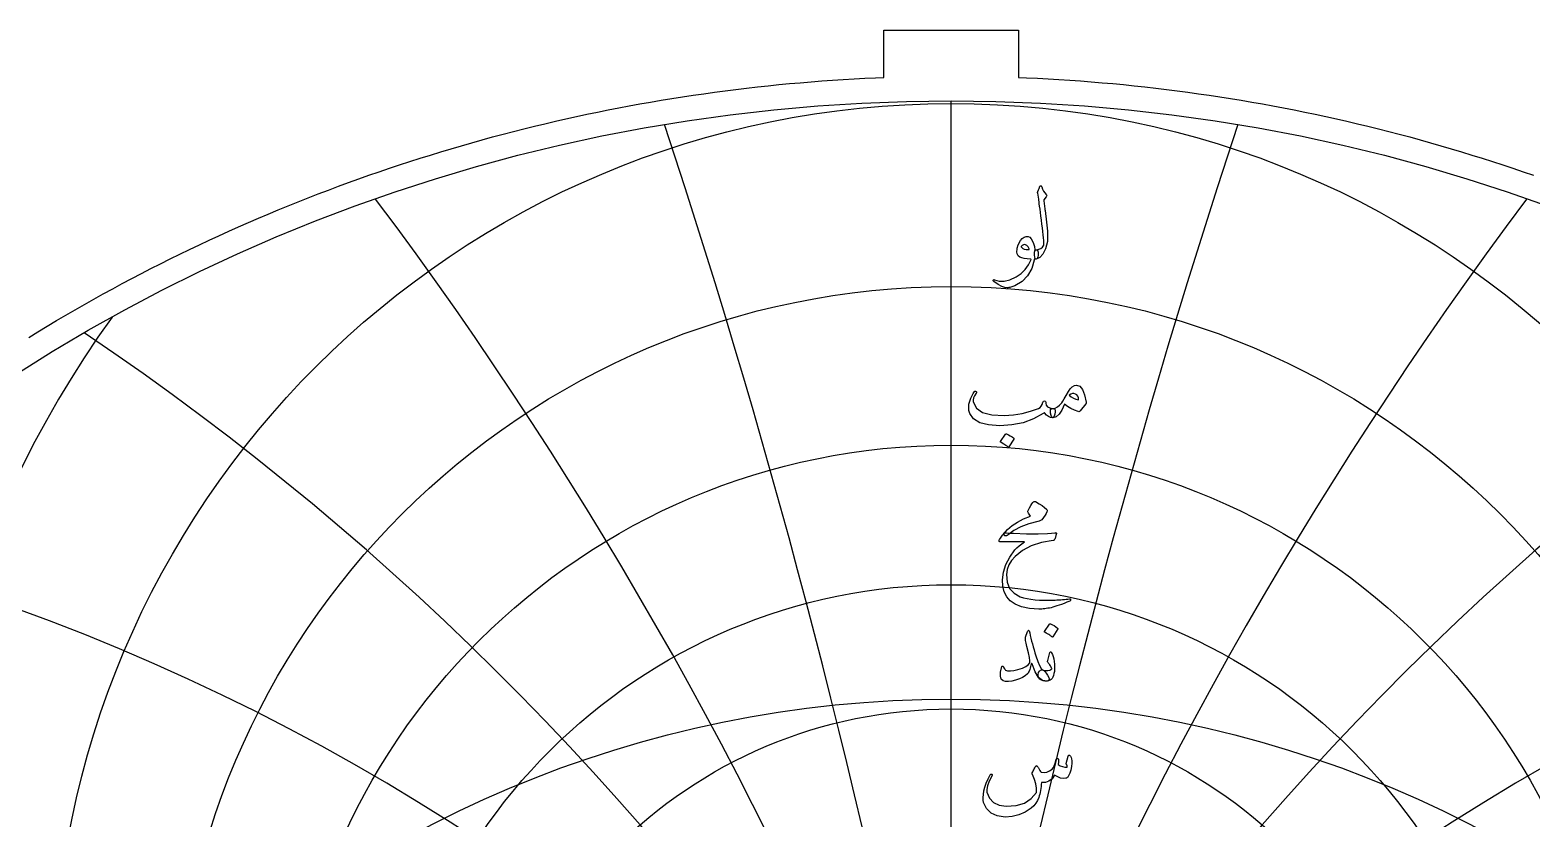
# Model space of a CAD drawing. Header units: millimetres. Extents: x -62 to 62, y -62 to 63.
# Drawn here: x -32.3 to 20.4, y 35.6 to 63.2 of the extents above; entities that cross this region are included whole.
import ezdxf

# ---------------------------------------------------------------- set-up
doc = ezdxf.new("R2010")
doc.units = ezdxf.units.MM
for name, color, linetype in [('CUT_OUTER', 1, 'Continuous'), ('ENGRAVE', 7, 'Continuous'), ('ENGRAVE_FINE', 8, 'Continuous'), ('TEXT', 5, 'Continuous')]:
    doc.layers.add(name, color=color, linetype=linetype)

msp = doc.modelspace()

# ---------------------------------------------------------------- linework, layer by layer
at = {"layer": 'CUT_OUTER'}
msp.add_lwpolyline([(-32.3213, 52.4541), (-31.9988, 52.6515), (-31.6752, 52.8468), (-31.3503, 53.0402), (-31.0243, 53.2315), (-30.6971, 53.4209), (-30.3687, 53.6082), (-30.0392, 53.7936), (-29.7085, 53.9769), (-29.3768, 54.1581), (-29.0439, 54.3374), (-28.71, 54.5146), (-28.3749, 54.6897), (-28.0388, 54.8628), (-27.7017, 55.0338), (-27.3635, 55.2027), (-27.0242, 55.3696), (-26.684, 55.5344), (-26.3427, 55.697), (-26.0005, 55.8576), (-25.6573, 56.0161), (-25.3131, 56.1725), (-24.9679, 56.3267), (-24.6218, 56.4789), (-24.2748, 56.6289), (-23.9269, 56.7768), (-23.5781, 56.9225), (-23.2284, 57.0661), (-22.8778, 57.2076), (-22.5263, 57.3469), (-22.174, 57.484), (-21.8209, 57.619), (-21.4669, 57.7518), (-21.1122, 57.8824), (-20.7566, 58.0109), (-20.4003, 58.1372), (-20.0432, 58.2612), (-19.6853, 58.3831), (-19.3267, 58.5028), (-18.9674, 58.6203), (-18.6073, 58.7356), (-18.2466, 58.8486), (-17.8852, 58.9595), (-17.5231, 59.0681), (-17.1603, 59.1745), (-16.7969, 59.2787), (-16.4328, 59.3807), (-16.0682, 59.4804), (-15.7029, 59.5778), (-15.3371, 59.6731), (-14.9706, 59.7661), (-14.6036, 59.8568), (-14.2361, 59.9453), (-13.868, 60.0315), (-13.4994, 60.1154), (-13.1303, 60.1971), (-12.7606, 60.2766), (-12.3906, 60.3537), (-12.02, 60.4286), (-11.649, 60.5012), (-11.2775, 60.5716), (-10.9057, 60.6396), (-10.5334, 60.7054), (-10.1607, 60.7689), (-9.7876, 60.8301), (-9.4142, 60.889), (-9.0404, 60.9456), (-8.6663, 61), (-8.2919, 61.052), (-7.9171, 61.1017), (-7.542, 61.1491), (-7.1667, 61.1943), (-6.7911, 61.2371), (-6.4152, 61.2776), (-6.0391, 61.3158), (-5.6627, 61.3517), (-5.2862, 61.3853), (-4.9094, 61.4166), (-4.5325, 61.4456), (-4.1554, 61.4722), (-3.7781, 61.4966), (-3.4007, 61.5186), (-3.0232, 61.5383), (-2.6455, 61.5557), (-2.3625, 61.567), (-2.3625, 63.2325), (2.3625, 63.2325), (2.3625, 61.567), (2.6455, 61.5557), (3.0232, 61.5383), (3.4007, 61.5186), (3.7781, 61.4966), (4.1554, 61.4722), (4.5325, 61.4456), (4.9094, 61.4166), (5.2862, 61.3853), (5.6627, 61.3517), (6.0391, 61.3158), (6.4152, 61.2776), (6.7911, 61.2371), (7.1667, 61.1943), (7.542, 61.1491), (7.9171, 61.1017), (8.2919, 61.052), (8.6663, 61), (9.0404, 60.9456), (9.4142, 60.889), (9.7876, 60.8301), (10.1607, 60.7689), (10.5334, 60.7054), (10.9057, 60.6396), (11.2775, 60.5716), (11.649, 60.5012), (12.02, 60.4286), (12.3906, 60.3537), (12.7606, 60.2766), (13.1303, 60.1971), (13.4994, 60.1154), (13.868, 60.0315), (14.2361, 59.9453), (14.6036, 59.8568), (14.9706, 59.7661), (15.3371, 59.6731), (15.7029, 59.5778), (16.0682, 59.4804), (16.4328, 59.3807), (16.7969, 59.2787), (17.1603, 59.1745), (17.5231, 59.0681), (17.8852, 58.9595), (18.2466, 58.8486), (18.6073, 58.7356), (18.9674, 58.6203), (19.3267, 58.5028), (19.6853, 58.3831), (20.0432, 58.2612), (20.4003, 58.1372)], dxfattribs=at)
at = {"layer": 'ENGRAVE'}
msp.add_lwpolyline([(0, -60.75), (0, 60.75)], dxfattribs=at)
for centre, radius in [((0, 0), 60.75), ((0, 29.1978), 31.4559), ((0, 27.0304), 27.204), ((0, 25.2908), 23.3807), ((0, 23.8918), 19.8875), ((0, 0), 39.7663), ((0, 22.7707), 16.6501)]:
    msp.add_circle(centre, radius, dxfattribs=at)
for centre, radius, start, end in [((0, 31.9166), 36.2718, 144.14294, 35.85706), ((0, 35.3674), 41.8437, 166.54249, 13.45751), ((0, 39.8219), 48.456, 183.61317, 356.38683)]:
    msp.add_arc(centre, radius, start, end, dxfattribs=at)
at = {"layer": 'ENGRAVE_FINE'}
for centre, radius, start, end in [((-280.5548, -29.4255), 284.8828, 3.304985, 18.276397), ((-280.5548, -29.4255), 284.8828, 3.304985, 18.276397), ((280.5548, -29.4255), 284.8828, 161.723603, 176.695015), ((280.5548, -29.4255), 284.8828, 161.723603, 176.695015), ((-135.916, -29.4255), 144.6388, 6.655309, 36.843962), ((-135.916, -29.4255), 144.6388, 6.655309, 36.843962), ((135.916, -29.4255), 144.6388, 143.156038, 173.344691), ((135.916, -29.4255), 144.6388, 143.156038, 173.344691), ((-85.6835, -29.4255), 98.9388, 10.098672, 56.012627), ((-85.6835, -29.4255), 98.9388, 10.098672, 56.012627), ((85.6835, -29.4255), 98.9388, 123.987373, 169.901328), ((85.6835, -29.4255), 98.9388, 123.987373, 169.901328), ((-58.9553, -29.4255), 76.9607, 13.687737, 76.118946), ((-58.9553, -29.4255), 76.9607, 13.687737, 76.118946), ((58.9553, -29.4255), 76.9607, 103.881054, 166.312263), ((58.9553, -29.4255), 76.9607, 103.881054, 166.312263)]:
    msp.add_arc(centre, radius, start, end, dxfattribs=at)
at = {"layer": 'TEXT'}
for points in [[(3.0359, 57.5709), (3.0601, 57.6295), (3.079, 57.6759), (3.0925, 57.7103), (3.1005, 57.7325), (3.1068, 57.7467), (3.1149, 57.7568), (3.1248, 57.7628), (3.1365, 57.7649), (3.1497, 57.7626), (3.1607, 57.7559), (3.1695, 57.7447), (3.176, 57.7289), (3.2058, 57.6519), (3.2416, 57.5825), (3.2831, 57.5208), (3.3305, 57.4667), (3.3437, 57.4494), (3.3475, 57.4298), (3.3419, 57.4081), (3.3269, 57.384), (3.2478, 57.2727), (3.2532, 57.2228), (3.2586, 57.1739), (3.264, 57.1258), (3.2694, 57.0787), (3.2748, 57.0324), (3.2802, 56.987), (3.2856, 56.9426), (3.291, 56.899), (3.3406, 56.4957), (3.3709, 56.1805), (3.3819, 55.9532), (3.3736, 55.814), (3.3058, 55.5614), (3.2173, 55.3748), (3.1082, 55.2542), (2.9784, 55.1996), (2.9748, 55.1996), (2.9712, 55.1996), (2.9676, 55.1996), (2.964, 55.1996), (2.9427, 55.2199), (2.929, 55.2661), (2.9229, 55.3384), (2.9245, 55.4368), (2.9279, 55.4731), (2.938, 55.4996), (2.9548, 55.5163), (2.9784, 55.523), (3.0695, 55.5412), (3.1454, 55.5742), (3.2061, 55.622), (3.2514, 55.6847), (3.2484, 55.7599), (3.2429, 55.8454), (3.2349, 55.9413), (3.2245, 56.0475), (3.2118, 56.1636), (3.1971, 56.2891), (3.1804, 56.4241), (3.1616, 56.5685), (3.1443, 56.7104), (3.1284, 56.8379), (3.1138, 56.9511), (3.1005, 57.0499), (3.0891, 57.1343), (3.0799, 57.2044), (3.0729, 57.2601), (3.0682, 57.3014), (3.0323, 57.5062), (3.0312, 57.5264), (3.0314, 57.5439), (3.0329, 57.5587), (3.0359, 57.5709)], [(2.9065, 55.1601), (2.8223, 54.8644), (2.6811, 54.6167), (2.4828, 54.4171), (2.2275, 54.2655), (2.1918, 54.2502), (2.1565, 54.2363), (2.1217, 54.2241), (2.0874, 54.2134), (2.0537, 54.2046), (2.0209, 54.1977), (1.989, 54.1929), (1.958, 54.1901), (1.8808, 54.2011), (1.7784, 54.2413), (1.6509, 54.3107), (1.4982, 54.4092), (1.4818, 54.4234), (1.4721, 54.4371), (1.4692, 54.4503), (1.473, 54.4631), (1.4816, 54.473), (1.4928, 54.4775), (1.5067, 54.4766), (1.5233, 54.4703), (1.6821, 54.4189), (1.8601, 54.4191), (2.0575, 54.471), (2.2742, 54.5745), (2.4511, 54.6946), (2.5976, 54.8359), (2.7134, 54.9982), (2.7987, 55.1817), (2.7981, 55.1882), (2.7961, 55.1934), (2.7927, 55.1972), (2.788, 55.1996), (2.6642, 55.2068), (2.5589, 55.2212), (2.472, 55.2428), (2.4035, 55.2715), (2.3506, 55.316), (2.3173, 55.3775), (2.3038, 55.4561), (2.3101, 55.5517), (2.3122, 55.5644), (2.3146, 55.5773), (2.3175, 55.5905), (2.3209, 55.6038), (2.3247, 55.6176), (2.329, 55.6321), (2.3337, 55.6473), (2.3389, 55.6631), (2.3811, 55.7657), (2.4323, 55.8508), (2.4925, 55.9184), (2.5616, 55.9685), (2.6324, 55.9959), (2.6973, 55.9954), (2.7563, 55.9671), (2.8095, 55.911), (2.856, 55.8329), (2.8913, 55.7422), (2.9153, 55.6389), (2.9281, 55.523), (2.9352, 55.5231), (2.942, 55.5234), (2.9486, 55.524), (2.955, 55.5248), (2.9614, 55.5256), (2.9681, 55.5261), (2.9749, 55.5265), (2.982, 55.5266), (3.0062, 55.5214), (3.0251, 55.5059), (3.0386, 55.4801), (3.0466, 55.444), (3.05, 55.4042), (3.0493, 55.364), (3.0446, 55.3234), (3.0359, 55.2823), (3.0244, 55.2461), (3.0116, 55.2203), (2.9975, 55.2048), (2.982, 55.1996), (2.9137, 55.1996), (2.9133, 55.1931), (2.9119, 55.1844), (2.9097, 55.1734), (2.9065, 55.1601)], [(2.7341, 55.5625), (2.6964, 55.6283), (2.655, 55.6748), (2.6101, 55.702), (2.5616, 55.7098), (2.5327, 55.7022), (2.5068, 55.6901), (2.4842, 55.6734), (2.4646, 55.6523), (2.4583, 55.6411), (2.4574, 55.629), (2.4619, 55.616), (2.4718, 55.602), (2.5089, 55.5695), (2.5625, 55.5472), (2.6328, 55.5353), (2.7197, 55.5338), (2.7287, 55.5356), (2.7341, 55.541), (2.7359, 55.5499), (2.7341, 55.5625)], [(0.8191, 50.5493), (0.8319, 50.5633), (0.8452, 50.5691), (0.8589, 50.5668), (0.873, 50.5565), (0.8838, 50.543), (0.8874, 50.5278), (0.8838, 50.5107), (0.873, 50.4919), (0.8182, 50.407), (0.7832, 50.3284), (0.7679, 50.2561), (0.7724, 50.1901), (0.8849, 49.9731), (1.1039, 49.8218), (1.4292, 49.736), (1.861, 49.7158), (2.1815, 49.7394), (2.4889, 49.7886), (2.7833, 49.8633), (3.0646, 49.9637), (3.1142, 49.9931), (3.1553, 50.0383), (3.1879, 50.0991), (3.2119, 50.1757), (3.22, 50.1975), (3.2335, 50.2125), (3.2523, 50.2208), (3.2766, 50.2224), (3.2939, 50.215), (3.3062, 50.1999), (3.3136, 50.1773), (3.3161, 50.1469), (3.3329, 50.0719), (3.3799, 50.0158), (3.4569, 49.9785), (3.564, 49.9601), (3.6026, 49.9516), (3.6287, 49.9296), (3.6421, 49.8941), (3.643, 49.8452), (3.63, 49.754), (3.6125, 49.6889), (3.5905, 49.6498), (3.564, 49.6368), (3.4852, 49.6471), (3.4104, 49.6781), (3.3397, 49.7297), (3.273, 49.802), (3.2674, 49.805), (3.2577, 49.8029), (3.244, 49.796), (3.2263, 49.7841), (2.8913, 49.5955), (2.5257, 49.4607), (2.1296, 49.3799), (1.703, 49.353), (1.3087, 49.3799), (1.0024, 49.4607), (0.7841, 49.5955), (0.6539, 49.7841), (0.6242, 49.8894), (0.6144, 49.997), (0.6242, 50.1068), (0.6539, 50.2188), (0.6938, 50.323), (0.7347, 50.4128), (0.7765, 50.4883), (0.8191, 50.5493)], [(4.3975, 50.7793), (4.51, 50.7393), (4.6032, 50.6266), (4.6771, 50.4411), (4.7316, 50.1829), (4.7337, 50.1642), (4.7325, 50.1478), (4.7283, 50.1337), (4.7209, 50.1218), (4.5233, 49.8739), (4.5096, 49.8589), (4.4936, 49.8496), (4.4754, 49.8463), (4.455, 49.8488), (4.3207, 49.8946), (4.1945, 49.9529), (4.0764, 50.0239), (3.9664, 50.1074), (3.8777, 49.9015), (3.7805, 49.7544), (3.6747, 49.6662), (3.5604, 49.6368), (3.5476, 49.6415), (3.5344, 49.6556), (3.5207, 49.6792), (3.5065, 49.7122), (3.4847, 49.794), (3.4769, 49.8595), (3.4829, 49.9089), (3.5029, 49.9422), (3.5146, 49.95), (3.5281, 49.9556), (3.5433, 49.959), (3.5604, 49.9601), (3.6421, 49.974), (3.7221, 50.0122), (3.8002, 50.0746), (3.8766, 50.1613), (3.91, 50.2116), (3.9601, 50.2943), (4.0268, 50.4092), (4.1101, 50.5565), (4.1752, 50.654), (4.2448, 50.7236), (4.3189, 50.7653), (4.3975, 50.7793)], [(4.1388, 50.4272), (4.2062, 50.371), (4.2825, 50.3248), (4.3679, 50.2884), (4.4622, 50.2619), (4.457, 50.3326), (4.4379, 50.3904), (4.4049, 50.435), (4.358, 50.4667), (4.3039, 50.4831), (4.2493, 50.482), (4.1943, 50.4633), (4.1388, 50.4272)], [(1.9077, 49.0583), (1.9122, 49.0628), (1.9185, 49.0655), (1.9266, 49.0664), (1.9365, 49.0655), (2.0063, 49.0372), (2.0721, 49.0027), (2.1339, 48.9618), (2.1916, 48.9146), (2.1972, 48.9075), (2.1997, 48.9003), (2.199, 48.8931), (2.1952, 48.8859), (2.0263, 48.6128), (2.02, 48.6063), (2.0119, 48.6048), (2.0021, 48.6081), (1.9904, 48.6164), (1.9803, 48.6236), (1.9643, 48.6344), (1.9426, 48.6488), (1.9149, 48.6667), (1.881, 48.6883), (1.8404, 48.7134), (1.793, 48.7422), (1.7389, 48.7745), (1.7317, 48.7799), (1.7281, 48.7853), (1.7281, 48.7907), (1.7317, 48.7961)], [(3.0323, 45.9984), (2.7184, 45.9164), (2.4413, 45.8107), (2.201, 45.6811), (1.9976, 45.5278), (1.9664, 45.5042), (1.9374, 45.4909), (1.9107, 45.488), (1.8862, 45.4954), (1.8577, 45.5293), (1.8619, 45.5772), (1.899, 45.6389), (1.9688, 45.7146), (2.1339, 45.8516), (2.3236, 45.9751), (2.538, 46.0851), (2.7772, 46.1816), (2.7089, 46.2822), (2.6961, 46.3074), (2.6901, 46.3325), (2.6907, 46.3577), (2.6981, 46.3828), (2.7464, 46.4787), (2.7907, 46.558), (2.8309, 46.6206), (2.867, 46.6667), (2.8901, 46.6884), (2.9128, 46.6999), (2.935, 46.701), (2.9568, 46.6918), (3.0832, 46.6204), (3.1895, 46.5535), (3.2755, 46.4911), (3.3413, 46.4331), (3.354, 46.4145), (3.3601, 46.3909), (3.3594, 46.3624), (3.352, 46.3289), (3.3289, 46.2766), (3.2918, 46.2131), (3.2409, 46.1383), (3.176, 46.0523), (3.1589, 46.0395), (3.1293, 46.0263), (3.0871, 46.0126), (3.0323, 45.9984)], [(2.1844, 45.5816), (2.6454, 45.5655), (3.044, 45.5637), (3.3801, 45.5763), (3.6538, 45.6032), (3.6622, 45.6042), (3.6695, 45.6037), (3.6757, 45.6015), (3.6808, 45.5978), (3.6845, 45.5928), (3.6866, 45.5866), (3.6872, 45.5793), (3.6862, 45.5709), (3.6791, 45.5381), (3.6722, 45.508), (3.6656, 45.4806), (3.6592, 45.4559), (3.653, 45.4339), (3.6471, 45.4146), (3.6414, 45.398), (3.6359, 45.384), (3.6242, 45.3618), (3.6107, 45.3454), (3.5954, 45.3349), (3.5784, 45.3302), (3.1634, 45.2549), (2.8023, 45.137), (2.4952, 44.9765), (2.2419, 44.7733), (2.1139, 44.6271), (2.0209, 44.4724), (1.963, 44.3091), (1.9401, 44.1374), (1.9621, 43.8677), (2.0497, 43.6479), (2.2028, 43.4779), (2.4215, 43.3577), (2.5349, 43.3214), (2.6595, 43.2913), (2.7954, 43.2675), (2.9425, 43.25), (3.1005, 43.2385), (3.2694, 43.2329), (3.449, 43.2331), (3.6394, 43.2392), (3.7071, 43.243), (3.7737, 43.2473), (3.8392, 43.252), (3.9035, 43.2571), (3.9663, 43.2628), (4.027, 43.2688), (4.0857, 43.2753), (4.1424, 43.2823), (4.1597, 43.2832), (4.1721, 43.2787), (4.1795, 43.2688), (4.182, 43.2536), (4.1806, 43.2358), (4.1766, 43.2221), (4.1698, 43.2125), (4.1604, 43.2068), (4.0589, 43.164), (3.9628, 43.1251), (3.8721, 43.0903), (3.7868, 43.0595), (3.707, 43.0326), (3.6332, 43.0092), (3.5651, 42.9895), (3.5029, 42.9733), (3.4444, 42.9614), (3.3875, 42.9509), (3.3322, 42.9417), (3.2784, 42.9338), (3.2259, 42.9277), (3.1746, 42.9239), (3.1245, 42.9223), (3.0754, 42.923), (2.7404, 42.9491), (2.461, 43.0057), (2.2374, 43.0928), (2.0694, 43.2104), (1.9461, 43.3575), (1.8601, 43.5293), (1.8114, 43.7258), (1.8, 43.947), (1.8352, 44.2213), (1.9194, 44.4877), (2.0526, 44.7459), (2.2347, 44.996), (2.3059, 45.0717), (2.3865, 45.1442), (2.4765, 45.2136), (2.576, 45.2799), (1.7066, 45.287), (1.6857, 45.296), (1.6769, 45.3122), (1.6803, 45.3355), (1.6958, 45.3661), (1.725, 45.4105), (1.7515, 45.4505), (1.7753, 45.486), (1.7964, 45.517), (1.8148, 45.5433), (1.8305, 45.5646), (1.8435, 45.581), (1.8539, 45.5924), (1.8772, 45.5944), (1.9401, 45.5933), (2.0425, 45.5891), (2.1844, 45.5816)], [(2.7538, 42.089), (2.7745, 41.9948), (2.7969, 41.899), (2.8212, 41.8017), (2.8472, 41.7028), (2.8751, 41.6018), (2.9047, 41.4984), (2.9362, 41.3926), (2.9694, 41.2842), (3.0365, 41.0893), (3.0978, 40.9429), (3.1533, 40.845), (3.2029, 40.7956), (3.2463, 40.7662), (3.2901, 40.7247), (3.3343, 40.671), (3.379, 40.6052), (3.4212, 40.5237), (3.4329, 40.4624), (3.414, 40.4213), (3.3646, 40.4004), (3.205, 40.4166), (3.0637, 40.5226), (2.9409, 40.7184), (2.8365, 41.004), (2.8342, 41.0087), (2.8311, 41.0121), (2.827, 41.0141), (2.8221, 41.0148), (2.8185, 41.0141), (2.8149, 41.0121), (2.8113, 41.0087), (2.8077, 41.004), (2.7976, 40.9577), (2.7853, 40.9088), (2.7707, 40.8571), (2.7538, 40.8028), (2.7354, 40.7514), (2.7161, 40.7085), (2.6959, 40.6741), (2.6748, 40.6483), (2.5989, 40.5821), (2.5041, 40.5235), (2.3905, 40.4725), (2.258, 40.4291), (2.1233, 40.397), (2.0065, 40.3833), (1.9077, 40.3881), (1.8269, 40.4112), (1.7577, 40.4691), (1.7263, 40.5711), (1.7326, 40.717), (1.7766, 40.907), (1.7809, 40.9133), (1.7865, 40.9178), (1.7935, 40.9205), (1.8018, 40.9214), (1.8116, 40.9202), (1.8197, 40.9169), (1.826, 40.9112), (1.8305, 40.9034), (1.8476, 40.8636), (1.8664, 40.8306), (1.8871, 40.8044), (1.9095, 40.7848), (1.9796, 40.7588), (2.0748, 40.7525), (2.1952, 40.766), (2.3407, 40.7992), (2.4958, 40.8491), (2.6164, 40.9052), (2.7024, 40.9676), (2.7538, 41.0363), (2.7624, 41.1059), (2.7484, 41.2249), (2.7121, 41.3934), (2.6532, 41.6112), (2.6249, 41.7259), (2.6083, 41.8186), (2.6034, 41.8894), (2.6101, 41.9381), (2.6784, 42.1321), (2.6858, 42.1525), (2.6937, 42.1671), (2.702, 42.1759), (2.7107, 42.1788), (2.7215, 42.1732), (2.7323, 42.1564), (2.7431, 42.1283), (2.7538, 42.089)], [(3.4472, 42.398), (3.4517, 42.4025), (3.458, 42.4052), (3.4661, 42.4061), (3.476, 42.4052), (3.5458, 42.3769), (3.6116, 42.3423), (3.6734, 42.3014), (3.7311, 42.2543), (3.7367, 42.2471), (3.7391, 42.2399), (3.7385, 42.2327), (3.7347, 42.2255), (3.5658, 41.9525), (3.5595, 41.946), (3.5514, 41.9444), (3.5415, 41.9478), (3.5299, 41.9561), (3.5198, 41.9632), (3.5038, 41.974), (3.482, 41.9884), (3.4544, 42.0064), (3.4205, 42.0279), (3.3799, 42.0531), (3.3325, 42.0818), (3.2784, 42.1141), (3.2712, 42.1195), (3.2676, 42.1249), (3.2676, 42.1303), (3.2712, 42.1357)], [(3.4796, 40.9285), (3.4585, 40.9638), (3.4383, 40.9941), (3.4189, 41.0195), (3.4005, 41.0399), (3.3873, 41.0574), (3.3799, 41.0776), (3.3783, 41.1005), (3.3826, 41.1261), (3.458, 41.3992), (3.4686, 41.423), (3.4823, 41.4297), (3.4991, 41.4194), (3.5191, 41.392), (3.5492, 41.3338), (3.5748, 41.2636), (3.5959, 41.1812), (3.6125, 41.0866), (3.6222, 40.9959), (3.626, 40.907), (3.624, 40.8199), (3.6161, 40.7345), (3.6033, 40.6602), (3.5865, 40.5953), (3.5656, 40.5398), (3.5406, 40.4938), (3.5099, 40.4597), (3.4679, 40.4327), (3.4147, 40.413), (3.3502, 40.4004), (3.2842, 40.3979), (3.2227, 40.4085), (3.1657, 40.4321), (3.1131, 40.4687), (3.0725, 40.5151), (3.0511, 40.5684), (3.0491, 40.6283), (3.0664, 40.695), (3.094, 40.7496), (3.1266, 40.7839), (3.1641, 40.7981), (3.2065, 40.792), (3.3044, 40.7684), (3.3898, 40.766), (3.4625, 40.7846), (3.5227, 40.8244), (3.524, 40.8349), (3.5173, 40.8558), (3.5025, 40.887), (3.4796, 40.9285)], [(4.0993, 37.7622), (4.1056, 37.7779), (4.1137, 37.7891), (4.1236, 37.7959), (4.1352, 37.7981), (4.1503, 37.7963), (4.1631, 37.7909), (4.1736, 37.782), (4.182, 37.7694), (4.2024, 37.7245), (4.217, 37.6688), (4.2257, 37.6023), (4.2287, 37.5251), (4.2208, 37.3989), (4.1972, 37.279), (4.1579, 37.1654), (4.1029, 37.058), (4.084, 37.0322), (4.0634, 37.0122), (4.0409, 36.9981), (4.0167, 36.9898), (3.9289, 36.9841), (3.8344, 36.9996), (3.7331, 37.0362), (3.6251, 37.094), (3.5341, 36.9693), (3.4266, 36.8865), (3.3024, 36.8454), (3.1616, 36.8461), (3.157, 36.7703), (3.1504, 36.6974), (3.1417, 36.6275), (3.1311, 36.5604), (3.1184, 36.4959), (3.1037, 36.4333), (3.087, 36.3728), (3.0682, 36.3143), (3.0246, 36.2088), (2.9658, 36.1113), (2.8917, 36.022), (2.8023, 35.9407), (2.5933, 35.8015), (2.3721, 35.7036), (2.1388, 35.647), (1.8934, 35.6317), (1.617, 35.6692), (1.3985, 35.7673), (1.2379, 35.9261), (1.1353, 36.1455), (1.1214, 36.2245), (1.1191, 36.3179), (1.1286, 36.4257), (1.1497, 36.5479), (1.1836, 36.6817), (1.2314, 36.8209), (1.2932, 36.9655), (1.3688, 37.1155), (1.3749, 37.1249), (1.3823, 37.1317), (1.3911, 37.1357), (1.4012, 37.1371), (1.4113, 37.1362), (1.42, 37.1335), (1.4274, 37.129), (1.4335, 37.1227), (1.4375, 37.1135), (1.4389, 37.1038), (1.4375, 37.0937), (1.4335, 37.0832), (1.3374, 36.8836), (1.2754, 36.7194), (1.2476, 36.5907), (1.2539, 36.4976), (1.3446, 36.2921), (1.4874, 36.1428), (1.6823, 36.0496), (1.9293, 36.0125), (2.2747, 36.0345), (2.567, 36.1221), (2.8064, 36.2753), (2.9928, 36.494), (2.9921, 36.6381), (2.9685, 36.7904), (2.922, 36.9507), (2.8526, 37.1191), (2.8439, 37.1362), (2.8392, 37.1514), (2.8385, 37.1649), (2.8419, 37.1766), (2.8612, 37.2167), (2.8796, 37.2543), (2.8971, 37.2894), (2.9137, 37.3221), (2.9294, 37.3518), (2.9443, 37.3782), (2.9582, 37.4012), (2.9712, 37.4209), (2.9786, 37.4292), (2.9865, 37.4326), (2.9948, 37.431), (3.0035, 37.4245), (3.008, 37.4195), (3.0143, 37.4119), (3.0224, 37.4016), (3.0323, 37.3886), (3.0435, 37.3728), (3.0556, 37.3544), (3.0687, 37.3333), (3.0826, 37.3095), (3.1109, 37.2637), (3.1347, 37.2305), (3.154, 37.2098), (3.1688, 37.2017), (3.2622, 37.1939), (3.3556, 37.2098), (3.449, 37.2496), (3.5424, 37.3131), (3.5764, 37.3553), (3.6098, 37.4245), (3.6428, 37.5206), (3.6754, 37.6436), (3.6785, 37.6553), (3.6844, 37.6652), (3.6929, 37.6733), (3.7041, 37.6796), (3.7147, 37.6836), (3.7248, 37.685), (3.7344, 37.6836), (3.7436, 37.6796), (3.7573, 37.6571), (3.7625, 37.6149), (3.7591, 37.5529), (3.7472, 37.4712), (3.8198, 37.4267), (3.8972, 37.3975), (3.9796, 37.3836), (4.067, 37.385), (4.0659, 37.4112), (4.0625, 37.4326), (4.0569, 37.449), (4.049, 37.4604), (4.04, 37.4712), (4.0346, 37.482), (4.0329, 37.4927), (4.0346, 37.5035)]]:
    msp.add_lwpolyline(points, close=True, dxfattribs=at)

doc.saveas('drawing.dxf')
